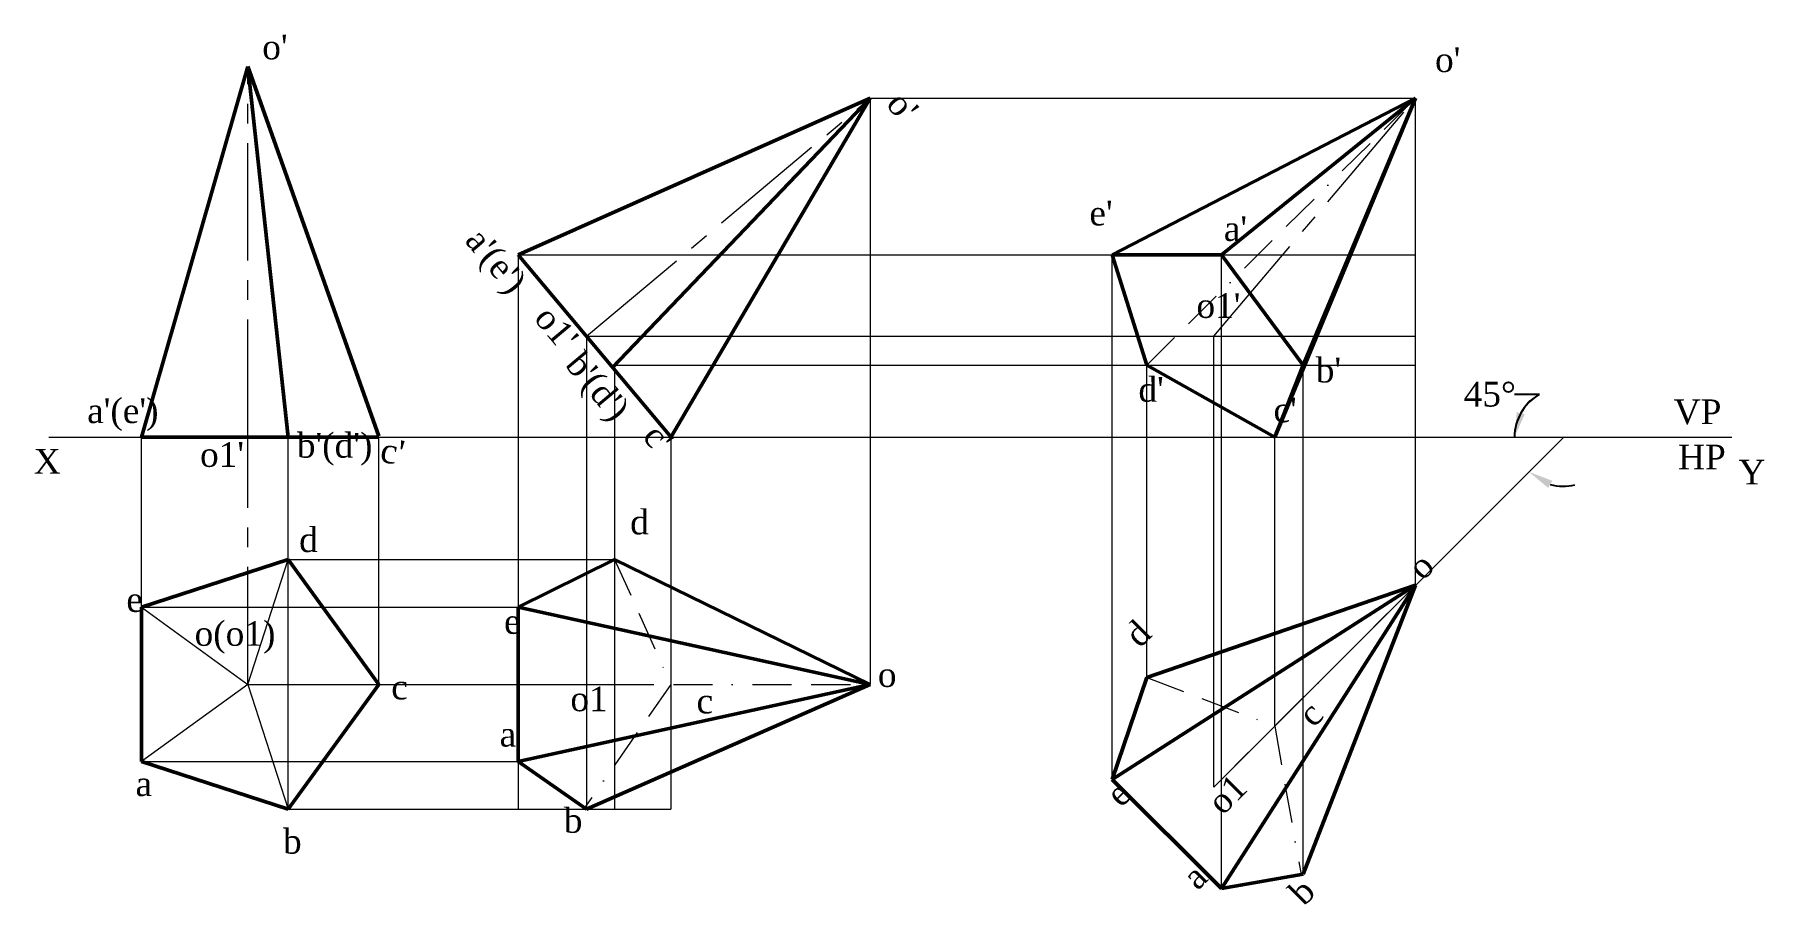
# Paper-space layout 'solid5' of a CAD drawing. Header units: millimetres. Extents: x 5 to 285, y 6 to 147.
import ezdxf

# ---------------------------------------------------------------- set-up
doc = ezdxf.new("R2010")
doc.units = ezdxf.units.MM
for name, pattern in [('BORDER2', [22.225, 6.35, -3.175, 6.35, -3.175, 0, -3.175]), ('CENTER2', [28.575, 19.05, -3.175, 3.175, -3.175]), ('CENTERX2', [101.6, 63.5, -12.7, 12.7, -12.7])]:
    doc.linetypes.add(name, pattern=pattern)
for name, color, linetype, lineweight in [('axes', 250, 'BORDER2', 5), ('center line', 250, 'CENTER2', 5), ('projection line', 250, 'Continuous', 5), ('text', 212, 'CENTERX2', 5), ('visible line', 5, 'CENTERX2', 50), ('xy', 1, 'Continuous', 15)]:
    doc.layers.add(name, color=color, linetype=linetype, lineweight=lineweight)
doc.styles.get("Standard").update_dxf_attribs({"font": 'times.ttf', "height": 4})
doc.dimstyles.get("Standard").update_dxf_attribs({"dimtxt": 4, "dimasz": 4, "dimexe": 0.18, "dimexo": 0.0625, "dimgap": 0.09, "dimtad": 0, "dimtoh": 1, "dimdec": 0, "dimzin": 0, "dimdsep": 46, "dimtxsty": 'Standard', "dimcen": 0.09, "dimadec": 0, "dimazin": 0, "dimtfac": 1, "dimtdec": 0, "dimtofl": 0, "dimtmove": 0, "dimatfit": 3, "dimfxl": 1, "dimtolj": 1, "dimtzin": 0, "dimarcsym": 0})

# ---------------------------------------------------------------- blocks, each defined once
blk = doc.blocks.new('*D143')
at = {"layer": 'Defpoints', "color": 0, "transparency": 16777216}
for p in [(7.52, 81.37), (252.92, 81.37), (280.18, 81.37), (246.02, 77.39), (190.09, 18.54)]:
    blk.add_point(p, dxfattribs=at)
at = {"layer": 'projection line', "color": 0, "lineweight": -2, "transparency": 16777216}
blk.add_line((248.98, 88.29), (244.98, 88.29), dxfattribs=at)
for start, end in [(119.7008, 180), (121.8225, 150.9113), (254.0887, 283.1775)]:
    blk.add_arc((252.92, 81.37), 7.96, start, end, dxfattribs=at)
at = {"layer": 'projection line', "color": 0, "transparency": 16777216}
for points in [[(246.61, 85.08), (245.32, 85.41), (244.96, 81.37)], [(250.4, 73.14), (251.08, 74.29), (247.29, 75.74)]]:
    blk.add_solid(points, dxfattribs=at)
at = {"layer": 'projection line', "color": 0, "transparency": 16777216, "insert": (240.95, 88.29), "char_height": 4, "attachment_point": 5}
blk.add_mtext('\\A1;45°', dxfattribs=at)

psp = doc.layouts.new('solid5')

# ---------------------------------------------------------------- linework, layer by layer
at = {"layer": 'axes'}
for p, q in [((185.37, 93.01), (228.94, 136.26)), ((228.94, 136.26), (206.11, 82)), ((99.17, 61.54), (108.28, 41.32)), ((199.67, 28.12), (228.94, 57.39)), ((185.37, 42.42), (206.11, 34.56)), ((108.28, 41.32), (94.3, 21.31)), ((99.17, 41.32), (140.57, 41.32)), ((206.11, 34.56), (210.37, 10.53))]:
    psp.add_line(p, q, dxfattribs=at)
at = {"layer": 'center line'}
for p, q in [((39.73, 81.37), (39.73, 141.37)), ((94.61, 97.69), (140.57, 136.26)), ((196.23, 97.69), (228.94, 136.26)), ((39.73, 41.32), (39.73, 81.37))]:
    psp.add_line(p, q, dxfattribs=at)
at = {"layer": 'projection line'}
for p, q in [((140.57, 136.26), (140.57, 41.32)), ((140.57, 136.26), (228.94, 136.26)), ((228.94, 57.39), (228.94, 136.26)), ((83.55, 110.87), (83.55, 21.09)), ((83.55, 110.87), (228.94, 110.87)), ((179.78, 25.91), (179.78, 110.87)), ((197.46, 8.24), (197.46, 110.87)), ((94.61, 97.69), (94.61, 21.09)), ((94.61, 97.69), (228.94, 97.69)), ((196.23, 24.68), (196.23, 97.69)), ((99.17, 93.01), (99.17, 21.09)), ((99.17, 93.01), (228.94, 93.01)), ((185.37, 42.42), (185.37, 93.01)), ((210.74, 10.59), (210.74, 93.01)), ((22.53, 53.82), (22.53, 81.37)), ((46.31, 61.54), (46.31, 81.37)), ((61, 41.32), (61, 81.37)), ((108.28, 81.4), (108.28, 21.09)), ((252.92, 81.37), (197.46, 25.91)), ((206.11, 34.56), (206.11, 81.37)), ((39.73, 41.32), (46.31, 61.54)), ((46.31, 21.09), (46.31, 61.54)), ((46.31, 61.54), (99.17, 61.54)), ((22.53, 53.82), (39.73, 41.32)), ((22.53, 53.82), (83.55, 53.82)), ((39.73, 41.32), (22.53, 28.82)), ((39.73, 41.32), (61, 41.32)), ((39.73, 41.32), (46.31, 21.09)), ((39.73, 41.32), (99.17, 41.32)), ((22.53, 28.82), (83.55, 28.82)), ((197.46, 25.91), (196.23, 24.68)), ((46.31, 21.09), (108.28, 21.09))]:
    psp.add_line(p, q, dxfattribs=at)
at = {"layer": 'visible line'}
for p, q in [((22.53, 81.37), (39.73, 141.37)), ((39.73, 141.37), (61, 81.37)), ((39.73, 141.37), (46.31, 81.37)), ((83.55, 110.87), (140.57, 136.26)), ((140.57, 136.26), (98.83, 92.66)), ((140.57, 136.26), (108.28, 81.4)), ((179.78, 110.87), (228.94, 136.26)), ((197.46, 110.87), (228.94, 136.26)), ((228.94, 136.26), (206.11, 81.37)), ((228.94, 136.26), (210.74, 93.01)), ((83.55, 110.87), (108.28, 81.4)), ((185.37, 93.01), (179.78, 110.87)), ((179.78, 110.87), (197.46, 110.87)), ((197.46, 110.87), (210.74, 93.01)), ((206.11, 81.37), (185.37, 93.01)), ((210.74, 93.01), (206.11, 81.37)), ((22.53, 81.37), (61, 81.37)), ((99.17, 61.54), (83.55, 53.82)), ((99.17, 61.54), (140.57, 41.32)), ((228.94, 57.39), (179.78, 25.91)), ((185.37, 42.42), (228.94, 57.39)), ((197.46, 8.24), (228.94, 57.39)), ((228.94, 57.39), (210.74, 10.59)), ((83.55, 53.82), (83.55, 28.82)), ((140.57, 41.32), (83.55, 53.82)), ((185.37, 42.42), (179.78, 25.91)), ((83.55, 28.82), (140.57, 41.32)), ((140.57, 41.32), (94.61, 21.09)), ((83.55, 28.82), (94.61, 21.09)), ((179.78, 25.91), (197.46, 8.24)), ((197.46, 8.24), (210.74, 10.59))]:
    psp.add_line(p, q, dxfattribs=at)
psp.add_lwpolyline([(22.53, 53.82), (22.53, 28.82), (46.31, 21.09), (61, 41.32), (46.31, 61.54)], close=True, dxfattribs=at)
at = {"layer": 'xy'}
psp.add_line((7.52, 81.37), (280.18, 81.37), dxfattribs=at)

# ---------------------------------------------------------------- texts
at = {"layer": 'text'}
for s, p in [("o'", (42.09, 142.55)), ("o'", (232.08, 140.49)), ("e'", (176.09, 115.64)), ("a'", (197.86, 113.14)), ("o1'", (193.43, 100.67)), ("b'", (212.76, 90.22)), ("d'", (184.03, 87.09)), ("a'(e')", (13.72, 83.64)), ("c'", (205.91, 83.78)), ('VP', (270.75, 83.47)), ("b'(d')", (47.69, 78.04)), ('X', (5.07, 75.44)), ("o1'", (32.01, 76.55)), ('HP', (271.45, 76.14)), ('Y', (281.23, 73.7)), ('d', (101.69, 65.62)), ('d', (48.06, 62.75)), ('e', (20.07, 53.06)), ('o(o1)', (31.13, 47.57)), ('e', (81.26, 49.51)), ('o', (141.82, 40.91)), ('c', (62.99, 38.89)), ('o1', (92.01, 36.98)), ('c', (112.44, 36.62)), ('a', (80.54, 31.25)), ('a', (21.56, 23.23)), ('b', (90.94, 17.29)), ('b', (45.45, 13.91))]:
    psp.add_text(s, height=4, dxfattribs=at).set_placement(p)
for s, rotation, p in [("o'", 310, (142.99, 135.21)), ("a'(e')", 310, (74.76, 113.1)), ("o1'", 310, (85.95, 100.51)), ("b'(d')", 310, (91, 93.01)), ("c'", 310, (103.52, 81.35)), ("c'", 350, (61, 77.41)), ('o', 45, (230.11, 57.99)), ('d', 45, (184.27, 47.08)), ('c', 45, (212.37, 34.18)), ('o1', 45, (197.68, 19.99)), ('e', 45, (181.21, 21.25)), ('a', 45, (193.62, 7.83)), ('b', 45, (210.84, 5.3))]:
    psp.add_text(s, height=4, rotation=rotation, dxfattribs=at).set_placement(p)

# ---------------------------------------------------------------- dimensions: what is measured, and where the dimension line sits
at = {"layer": 'projection line'}
dim = psp.add_angular_dim_2l(base=(246.02, 77.39), line1=((252.92, 81.37), (190.09, 18.54)), line2=((7.52, 81.37), (280.18, 81.37)), dimstyle='Standard', dxfattribs=at)
dim.commit()
dim.dimension.update_dxf_attribs({"geometry": '*D143', "text_midpoint": (240.95, 88.29)})

doc.saveas('drawing.dxf')
